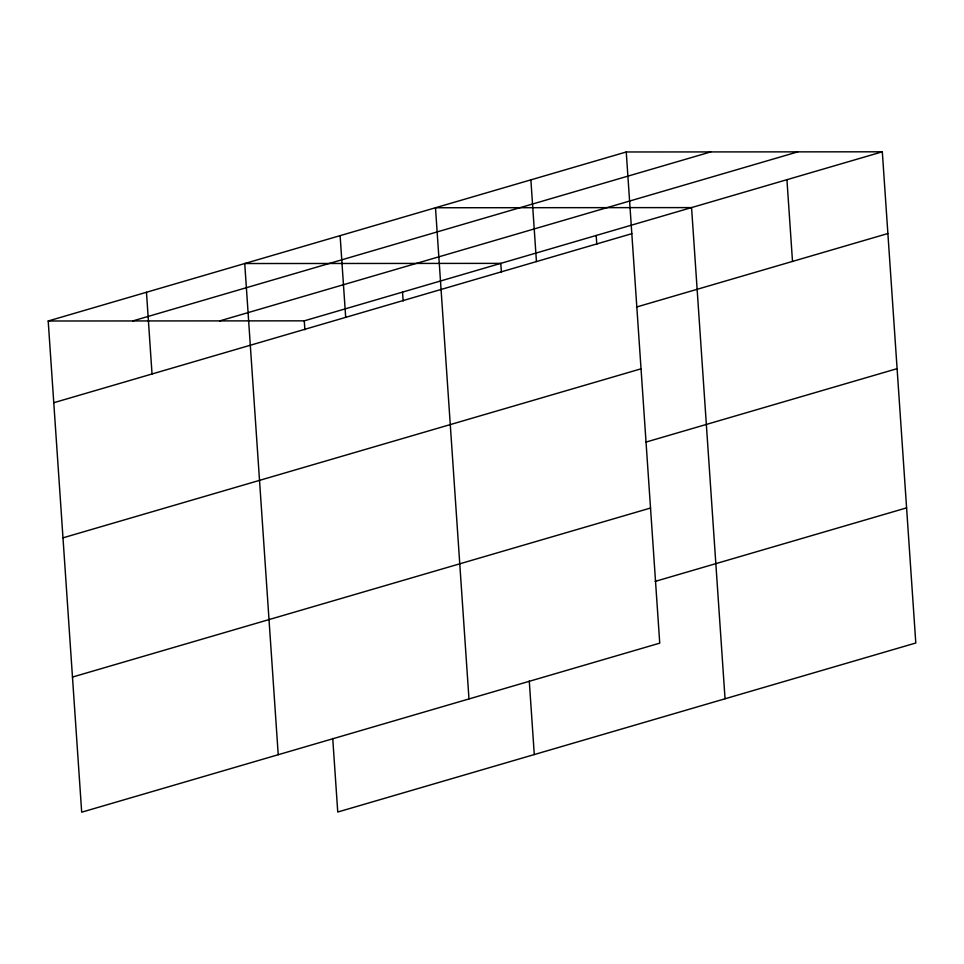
<?xml version="1.0" encoding="UTF-8"?>
<svg xmlns="http://www.w3.org/2000/svg" width="964" height="964" viewBox="0 0 964 964"><rect width="100%" height="100%" fill="white"/><g stroke="black" fill="none" stroke-linecap="round" stroke-linejoin="round"><path stroke-width="1.45" d="M626.251 151.975L659.738 643.157L81.687 812.194L48.2 321L626.251 151.975L882.313 151.806L915.8 643L337.749 812.025L332.737 738.46M132.707 320.952L710.745 151.914M219.768 320.892L797.818 151.866M48.2 321L304.263 320.843L882.313 151.806M53.767 402.723L631.818 233.686M636.433 307.058L887.88 233.529M62.985 537.84L641.036 368.814M645.651 442.187L897.098 368.658M72.469 677.065L650.519 508.04M655.134 581.4L906.594 507.871M786.937 179.702L792.504 261.425M725.049 698.779L691.562 207.597L435.487 207.754L468.974 698.936M596.186 235.481L596.788 244.398M530.875 179.858L536.442 261.581M501.413 272.282L500.798 263.377L244.736 263.534L278.222 754.716M529.272 680.994L534.285 754.559M402.53 292.104L403.145 301.021M340.111 235.638L345.69 317.361M304.263 320.843L304.877 329.76M146.468 292.261L152.035 373.984"/></g></svg>
